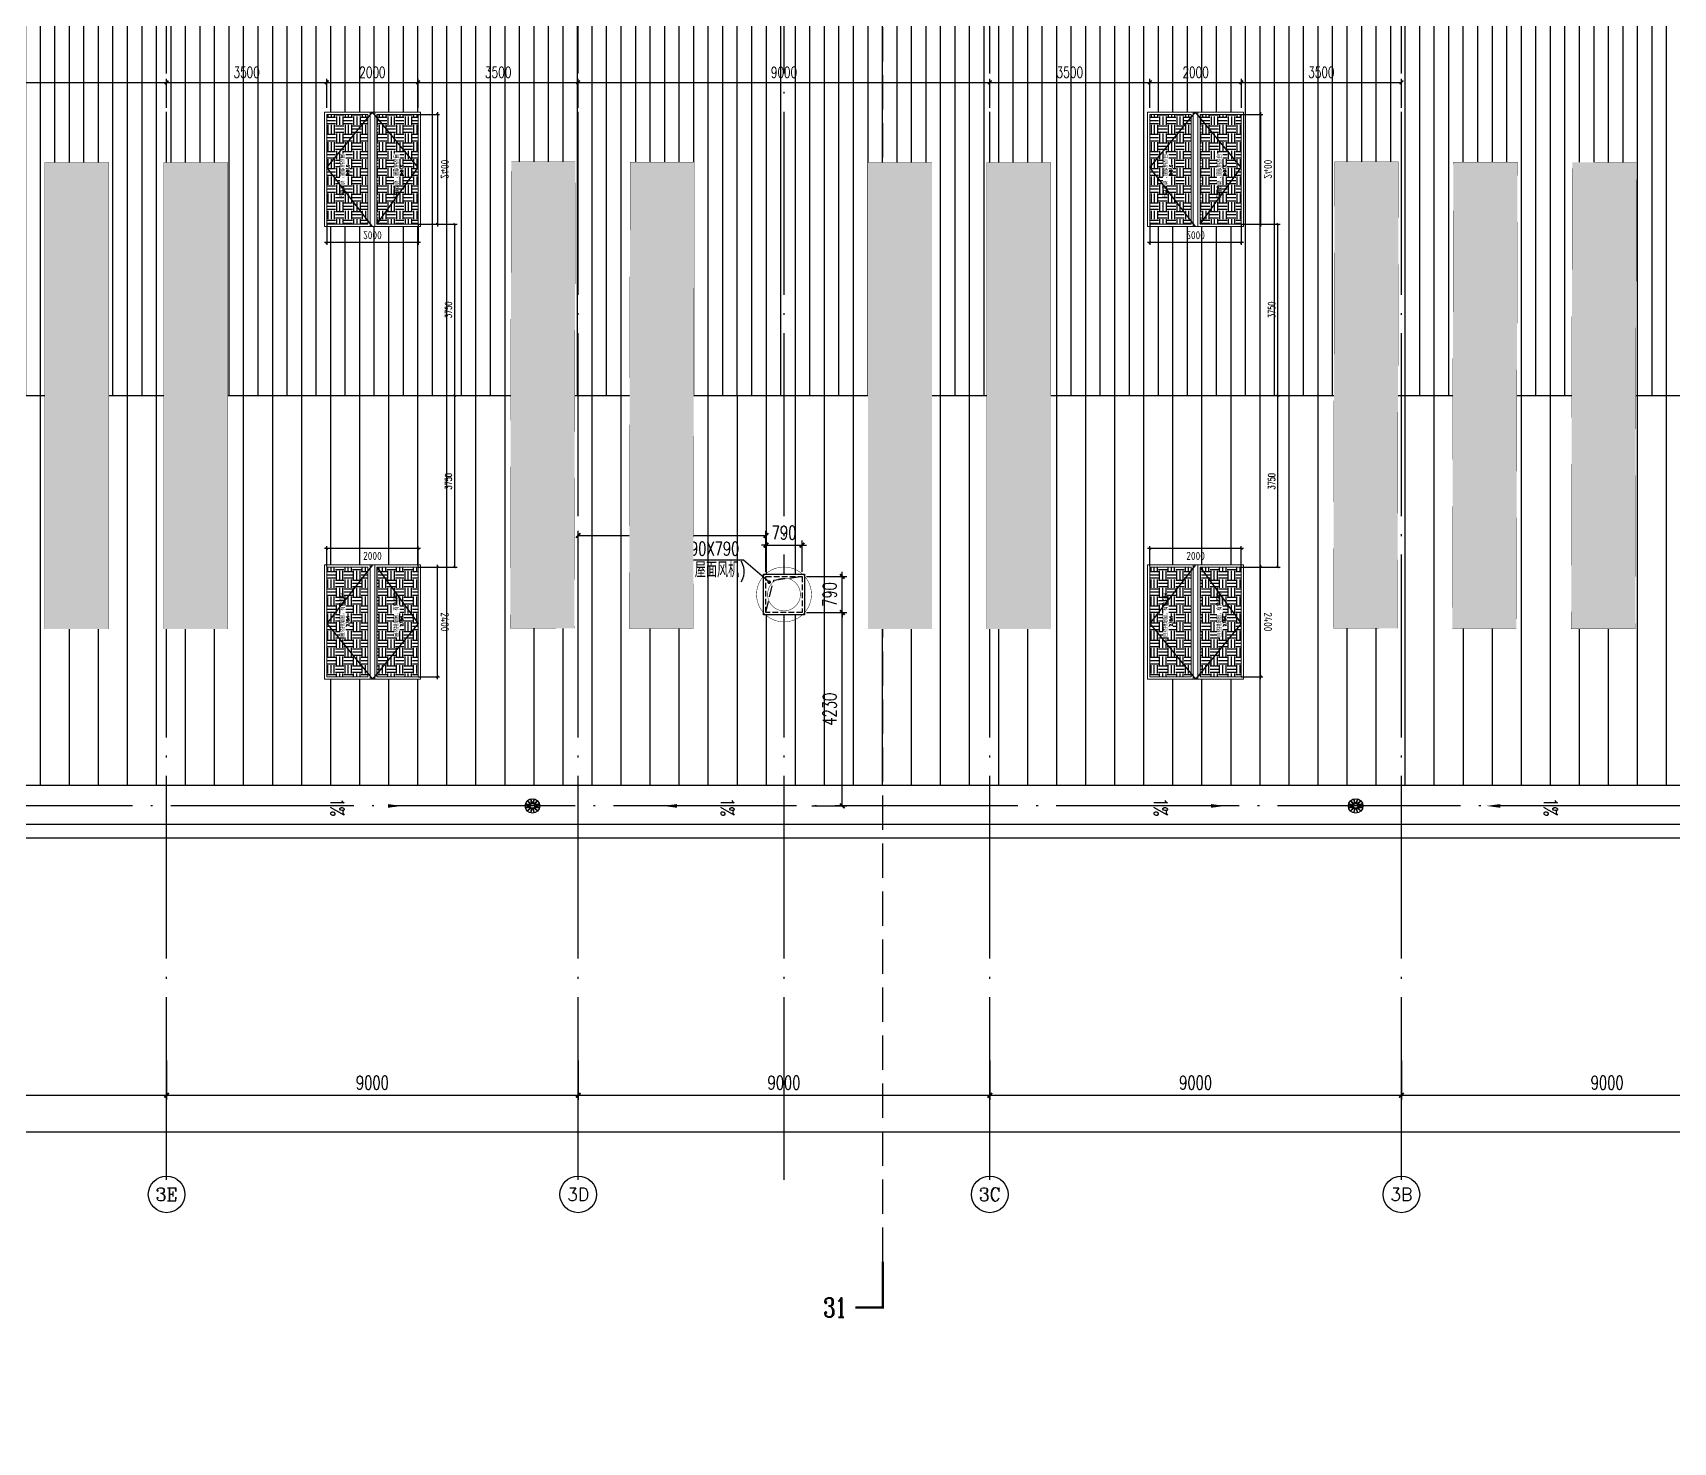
# Model space of a CAD drawing. Extents: x -1313754 to 847533, y 489853 to 941203.
# Drawn here: x 332220 to 368089, y 535004 to 565828 of the extents above; entities that cross this region are included whole.
import ezdxf
from ezdxf.enums import TextEntityAlignment as Align

# ---------------------------------------------------------------- set-up
doc = ezdxf.new("R2010")
doc.units = 0
doc.header["$LTSCALE"] = 1000
doc.header["$MEASUREMENT"] = 0
for name, pattern in [('DASH', [0.35, 0.25, -0.1]), ('DOTE', [2.42, 2, -0.2, 0.02, -0.2]), ('HIDDEN', [9.525, 6.35, -3.175])]:
    doc.linetypes.add(name, pattern=pattern)
doc.layers.get('Defpoints').update_dxf_attribs({"color": 210})
for name, color, linetype in [('99平面图例外参$0$A-HATCH-2', 251, 'Continuous'), ('A-AXIS-D', 1, 'Continuous'), ('A-AXIS-DOTE', 14, 'DOTE'), ('A-AXIS-DP', 126, 'Continuous'), ('A-AXIS-SYMB', 3, 'Continuous'), ('A-DRAIN', 142, 'Continuous'), ('A-HATCH-2', 251, 'Continuous'), ('A-LIN-V', 9, 'Continuous'), ('A-SFCE', 30, 'Continuous'), ('A-WINDOW', 140, 'Continuous'), ('AS-COLN', 6, 'Continuous'), ('AS-WALL', 40, 'Continuous'), ('AS-结构边线层', 200, 'Continuous'), ('DIM_SYMB', 3, 'Continuous'), ('E-电气标注', 84, 'Continuous'), ('PUB_TEXT', 7, 'Continuous'), ('SPACE', 7, 'Continuous'), ('SPACE_HATCH', 8, 'Continuous'), ('参考线', 8, 'Continuous'), ('外框', 1, 'HIDDEN'), ('文本', 4, 'Continuous'), ('暖通', 7, 'Continuous'), ('虹吸雨水斗', 6, 'Continuous')]:
    doc.layers.add(name, color=color, linetype=linetype)
doc.layers.add('A-加建区域', color=47, linetype='Continuous', plot=False)
doc.layers.add('成型线', color=3, linetype='Continuous', lineweight=18)
doc.styles.add('_TCH_AXIS', font='COMPLEX', dxfattribs={"bigfont": 'GBCBIG'})
doc.styles.add('_TCH_DIM', font='SIMPLEX', dxfattribs={"bigfont": 'GBCBIG'})
doc.styles.add('_TCH_DIM_T3', font='SIMPLEX', dxfattribs={"width": 0.705882, "bigfont": 'GBCBIG'})
doc.styles.add('_TCH_LABEL', font='COMPLEX', dxfattribs={"bigfont": 'GBCBIG'})
doc.styles.add('_TCH_SPACE', font='SIMPLEX', dxfattribs={"height": 5, "bigfont": 'GBCBIG'})
doc.styles.get("Standard").update_dxf_attribs({"font": 'gbenor.shx', "bigfont": 'gbcbig.shx'})
doc.dimstyles.new('_TCH_ARCH&&100', dxfattribs={"dimtxt": 297.5, "dimasz": 100, "dimexe": 100, "dimexo": 100, "dimgap": 126.25, "dimtad": 1, "dimdec": 0, "dimzin": 0, "dimdsep": 46, "dimtxsty": '_TCH_DIM_T3', "dimblk": 'ARCHTICK', "dimcen": 0.09, "dimclrt": 7, "dimazin": 2, "dimtfac": 1, "dimtdec": 0, "dimtix": 1, "dimtmove": 2, "dimatfit": 3, "dimfxl": 0, "dimtolj": 1, "dimtzin": 0, "dimarcsym": 0})
doc.dimstyles.new('_TCH_ARCH&&50', dxfattribs={"dimtxt": 148.75, "dimasz": 50, "dimexe": 50, "dimexo": 50, "dimgap": 63.125, "dimtad": 1, "dimdec": 0, "dimzin": 0, "dimdsep": 46, "dimtxsty": '_TCH_DIM_T3', "dimblk": 'ARCHTICK', "dimcen": 0.09, "dimclrt": 7, "dimazin": 2, "dimtfac": 1, "dimtdec": 0, "dimtix": 1, "dimtmove": 2, "dimatfit": 3, "dimfxl": 0, "dimtolj": 1, "dimtzin": 0, "dimarcsym": 0})
doc.dimstyles.new('_TCH_ARCH&&80', dxfattribs={"dimtxt": 238, "dimasz": 80, "dimexe": 80, "dimexo": 80, "dimgap": 101, "dimtad": 1, "dimdec": 0, "dimzin": 0, "dimdsep": 46, "dimtxsty": '_TCH_DIM_T3', "dimblk": 'ARCHTICK', "dimcen": 0.09, "dimclrt": 7, "dimazin": 2, "dimtfac": 1, "dimtdec": 0, "dimtix": 1, "dimtmove": 2, "dimatfit": 3, "dimfxl": 0, "dimtolj": 1, "dimtzin": 0, "dimarcsym": 0})
pattern_1 = [(0, (0, 0), (187.5, 187.5), [187.5, -187.5]), (0, (0, 70.31), (187.5, 187.5), [187.5, -187.5]), (0, (0, 140.62), (187.5, 187.5), [187.5, -187.5]), (90, (23.44, 164.06), (-187.5, 187.5), [187.5, -187.5]), (90, (93.75, 164.06), (-187.5, 187.5), [187.5, -187.5]), (90, (164.06, 164.06), (-187.5, 187.5), [187.5, -187.5])]

# ---------------------------------------------------------------- blocks, each defined once
blk = doc.blocks.new('rrrrrrrrrrrrrrrrrrrrr')
at = {"layer": 'A-HATCH-2'}
h = blk.add_hatch(dxfattribs=at)
h.set_pattern_fill('ANSI31', color=256, scale=200, angle=45)
h.set_pattern_definition([(90, (-500100, 0), (-317.5, 0), [])])
h.paths.add_polyline_path([(-313254.2, 565520), (-313554.2, 565520), (-313554.2, 557895), (-299145.1, 557895), (-266220, 557895), (-133684.3, 557895), (-128454.2, 557895), (-128454.2, 566420), (-313254.2, 566420)])
h = blk.add_hatch(dxfattribs=at)
h.set_pattern_fill('ANSI31', color=256, scale=400, angle=45)
h.set_pattern_definition([(90, (-500100, 0), (-635, 0), [])])
h.paths.add_polyline_path([(-266220, 557895), (-133684.3, 557895), (-128454.2, 557895), (-128454.2, 549370), (-313554.2, 549370), (-313554.2, 557895), (-278850, 557895)])
at = {"layer": 'A-LIN-V'}
blk.add_lwpolyline([(-128454.2, 549370), (-313554.2, 549370)], dxfattribs=at)
at = {"layer": 'A-SFCE'}
for points in [[(-313554.2, 564570), (-313554.2, 548519.9), (-128454.2, 548519.9), (-128454.2, 621119.9), (-296103.2, 621120), (-313554.2, 567335.8), (-313554.2, 566670), (-313254.2, 566670)], [(-313254.2, 564870), (-313854.2, 564870), (-313854.2, 548219.9), (-128154.2, 548219.9)], [(-313554.2, 557895), (-128454.2, 557895)]]:
    blk.add_lwpolyline(points, dxfattribs=at)
blk = doc.blocks.new('_ArchTick')
at = {"color": 0, "linetype": 'ByBlock', "const_width": 0.4}
blk.add_lwpolyline([(-0.5, -0.5), (0.5, 0.5)], dxfattribs=at)
blk = doc.blocks.new('44')
at = {"layer": 'A-AXIS-DP', "color": 1}
for p, q in [((280302, 745270), (280302, 747370)), ((277446, 744900), (279946, 744900))]:
    blk.add_line(p, q, dxfattribs=at)
for p, xscale, yscale, zscale, rotation in [((280302, 747320), -50.00000000000003, 50.00000000000003, 50.00000000000001, 270), ((280302, 745320), -50.00000000000001, 50.00000000000001, 50.00000000000001, 90), ((279896, 744900), -50, 50, 50, 180)]:
    blk.add_blockref('_ArchTick', p, dxfattribs=dict(at, xscale=xscale, yscale=yscale, zscale=zscale, rotation=rotation))
at = {"layer": 'A-AXIS-DP', "color": 1, "xscale": -50, "yscale": 50, "zscale": 50}
blk.add_blockref('_ArchTick', (277496, 744900), dxfattribs=at)
at = {"layer": 'A-AXIS-DP', "color": 1, "insert": (278696, 744737), "char_height": 175, "attachment_point": 5, "rotation": 180}
blk.add_mtext('\\A1;2400', dxfattribs=at)
blk.add_wipeout([(277446, 745270), (279946, 745270), (279946, 747370), (277446, 747370)]).dxf.layer = '参考线'
at = {"layer": 'SPACE_HATCH'}
h = blk.add_hatch(dxfattribs=at)
h.set_pattern_fill('土壤', color=1, scale=50, style=0)
h.set_pattern_definition(pattern_1)
h.paths.add_polyline_path([(277496, 746420), (279896, 746420), (279896, 747320), (277496, 747320)])
h.paths.add_polyline_path([(278352, 746904), (279057, 746904), (279057, 747034), (278352, 747034)])
h.paths.add_polyline_path([(278591, 746811), (278817, 746811), (278817, 746895), (278591, 746895)])
h = blk.add_hatch(dxfattribs=at)
h.set_pattern_fill('土壤', color=1, scale=50, style=0)
h.set_pattern_definition(pattern_1)
h.paths.add_polyline_path([(277496, 746220), (279896, 746220), (279896, 745320), (277496, 745320)])
h.paths.add_polyline_path([(278352, 745724), (279057, 745724), (279057, 745854), (278352, 745854)])
h.paths.add_polyline_path([(278591, 745631), (278817, 745631), (278817, 745715), (278591, 745715)])
at = {"layer": 'A-AXIS-DP', "color": 1}
for p, q in [((279906, 747320), (280352, 747320)), ((277496, 745320), (277496, 744850)), ((279896, 745320), (279896, 744850)), ((279906, 745320), (280352, 745320))]:
    blk.add_line(p, q, dxfattribs=at)
at = {"layer": '外框'}
for points in [[(279946, 746320), (278658, 747320), (277446, 746320)], [(279896, 746220), (278658, 745320), (277446, 746320)]]:
    blk.add_lwpolyline(points, dxfattribs=at)
at = {"layer": '成型线'}
for p, q in [((279946, 745270), (279946, 747370)), ((277446, 746370), (279946, 746370)), ((277446, 746270), (279946, 746270)), ((277496, 746420), (279896, 746420)), ((277496, 746220), (279896, 746220))]:
    blk.add_line(p, q, dxfattribs=at)
for points in [[(279946, 745270), (277446, 745270), (277446, 747370), (279946, 747370)], [(277496, 746420), (277496, 747320), (279896, 747320), (279896, 746420)], [(279896, 746220), (279896, 745320), (277496, 745320), (277496, 746220)]]:
    blk.add_lwpolyline(points, dxfattribs=at)
at = {"layer": 'A-AXIS-DP', "color": 1, "insert": (280139, 746320), "char_height": 175, "attachment_point": 5, "rotation": 270}
blk.add_mtext('\\A1;2000', dxfattribs=at)
at = {"layer": 'SPACE', "color": 1, "style": '_TCH_SPACE'}
for p in [(278365, 746930), (278365, 745750)]:
    blk.add_text('自然排烟窗，有效面积', height=96.5, dxfattribs=at).set_placement(p)
at = {"layer": 'SPACE', "color": 1, "style": '_TCH_SPACE', "width": 0.705882}
for s, height, p in [('2.16m', 59.5, (278600, 746828)), ('2', 29.8, (278792, 746863)), ('2.16m', 59.5, (278600, 745648)), ('2', 29.8, (278792, 745683))]:
    blk.add_text(s, height=height, dxfattribs=at).set_placement(p)
blk = doc.blocks.new('*D2538')
at = {"layer": 'A-WINDOW', "color": 0, "lineweight": -2}
for p, q in [((367696, 714320), (368446, 714320)), ((368396, 710570), (368396, 714320)), ((367696, 710570), (368446, 710570))]:
    blk.add_line(p, q, dxfattribs=at)
at = {"layer": 'Defpoints', "color": 0}
for p in [(367646, 714320), (368396, 714320), (367646, 710570)]:
    blk.add_point(p, dxfattribs=at)
at = {"layer": 'A-WINDOW', "color": 0, "lineweight": -2, "xscale": 50, "yscale": 50, "zscale": 50}
for p, rotation in [((368396, 714320), 90), ((368396, 710570), 270)]:
    blk.add_blockref('_ArchTick', p, dxfattribs=dict(at, rotation=rotation))
at = {"layer": 'A-WINDOW', "color": 7, "insert": (368258, 712445), "char_height": 148.8, "attachment_point": 5, "rotation": 90, "style": '_TCH_DIM_T3'}
blk.add_mtext('\\A1;3750', dxfattribs=at)
blk = doc.blocks.new('*D2539')
at = {"layer": 'A-WINDOW', "color": 0, "lineweight": -2}
for p, q in [((367696, 718070), (368446, 718070)), ((368396, 714320), (368396, 718070)), ((367696, 714320), (368446, 714320))]:
    blk.add_line(p, q, dxfattribs=at)
at = {"layer": 'Defpoints', "color": 0}
for p in [(367646, 718070), (368396, 718070), (367646, 714320)]:
    blk.add_point(p, dxfattribs=at)
at = {"layer": 'A-WINDOW', "color": 0, "lineweight": -2, "xscale": 50, "yscale": 50, "zscale": 50}
for p, rotation in [((368396, 718070), 90), ((368396, 714320), 270)]:
    blk.add_blockref('_ArchTick', p, dxfattribs=dict(at, rotation=rotation))
at = {"layer": 'A-WINDOW', "color": 7, "insert": (368258, 716195), "char_height": 148.8, "attachment_point": 5, "rotation": 90, "style": '_TCH_DIM_T3'}
blk.add_mtext('\\A1;3750', dxfattribs=at)
blk = doc.blocks.new('*D1992')
at = {"layer": 'A-AXIS-DP', "color": 0, "lineweight": -2}
for p, q in [((326146, 564191), (326146, 564825)), ((326146, 564745), (335146, 564745)), ((335146, 564191), (335146, 564825))]:
    blk.add_line(p, q, dxfattribs=at)
at = {"layer": 'Defpoints', "color": 0}
for p in [(335146, 564745), (326146, 564111), (335146, 564111)]:
    blk.add_point(p, dxfattribs=at)
at = {"layer": 'A-AXIS-DP', "color": 0, "lineweight": -2, "xscale": 80, "yscale": 80, "zscale": 80, "rotation": 180}
blk.add_blockref('_ArchTick', (326146, 564745), dxfattribs=at)
at = {"layer": 'A-AXIS-DP', "color": 0, "lineweight": -2, "xscale": 80, "yscale": 80, "zscale": 80}
blk.add_blockref('_ArchTick', (335146, 564745), dxfattribs=at)
at = {"layer": 'A-AXIS-DP', "color": 7, "insert": (330646, 564965), "char_height": 238, "attachment_point": 5, "style": '_TCH_DIM_T3'}
blk.add_mtext('\\A1;9000', dxfattribs=at)
blk = doc.blocks.new('*D1993')
at = {"layer": 'A-AXIS-DP', "color": 0, "lineweight": -2}
for p, q in [((335146, 564191), (335146, 564825)), ((335146, 564745), (338646, 564745)), ((338646, 564191), (338646, 564825))]:
    blk.add_line(p, q, dxfattribs=at)
at = {"layer": 'Defpoints', "color": 0}
for p in [(338646, 564745), (335146, 564111), (338646, 564111)]:
    blk.add_point(p, dxfattribs=at)
at = {"layer": 'A-AXIS-DP', "color": 0, "lineweight": -2, "xscale": 80, "yscale": 80, "zscale": 80, "rotation": 180}
blk.add_blockref('_ArchTick', (335146, 564745), dxfattribs=at)
at = {"layer": 'A-AXIS-DP', "color": 0, "lineweight": -2, "xscale": 80, "yscale": 80, "zscale": 80}
blk.add_blockref('_ArchTick', (338646, 564745), dxfattribs=at)
at = {"layer": 'A-AXIS-DP', "color": 7, "insert": (336896, 564965), "char_height": 238, "attachment_point": 5, "style": '_TCH_DIM_T3'}
blk.add_mtext('\\A1;3500', dxfattribs=at)
blk = doc.blocks.new('*D1994')
at = {"layer": 'A-AXIS-DP', "color": 0, "lineweight": -2}
for p, q in [((338646, 564191), (338646, 564825)), ((338646, 564745), (340646, 564745)), ((340646, 564191), (340646, 564825))]:
    blk.add_line(p, q, dxfattribs=at)
at = {"layer": 'Defpoints', "color": 0}
for p in [(340646, 564745), (338646, 564111), (340646, 564111)]:
    blk.add_point(p, dxfattribs=at)
at = {"layer": 'A-AXIS-DP', "color": 0, "lineweight": -2, "xscale": 80, "yscale": 80, "zscale": 80, "rotation": 180}
blk.add_blockref('_ArchTick', (338646, 564745), dxfattribs=at)
at = {"layer": 'A-AXIS-DP', "color": 0, "lineweight": -2, "xscale": 80, "yscale": 80, "zscale": 80}
blk.add_blockref('_ArchTick', (340646, 564745), dxfattribs=at)
at = {"layer": 'A-AXIS-DP', "color": 7, "insert": (339646, 564965), "char_height": 238, "attachment_point": 5, "style": '_TCH_DIM_T3'}
blk.add_mtext('\\A1;2000', dxfattribs=at)
blk = doc.blocks.new('*D1995')
at = {"layer": 'A-AXIS-DP', "color": 0, "lineweight": -2}
for p, q in [((340646, 564191), (340646, 564825)), ((340646, 564745), (344146, 564745)), ((344146, 564191), (344146, 564825))]:
    blk.add_line(p, q, dxfattribs=at)
at = {"layer": 'Defpoints', "color": 0}
for p in [(344146, 564745), (340646, 564111), (344146, 564111)]:
    blk.add_point(p, dxfattribs=at)
at = {"layer": 'A-AXIS-DP', "color": 0, "lineweight": -2, "xscale": 80, "yscale": 80, "zscale": 80, "rotation": 180}
blk.add_blockref('_ArchTick', (340646, 564745), dxfattribs=at)
at = {"layer": 'A-AXIS-DP', "color": 0, "lineweight": -2, "xscale": 80, "yscale": 80, "zscale": 80}
blk.add_blockref('_ArchTick', (344146, 564745), dxfattribs=at)
at = {"layer": 'A-AXIS-DP', "color": 7, "insert": (342396, 564965), "char_height": 238, "attachment_point": 5, "style": '_TCH_DIM_T3'}
blk.add_mtext('\\A1;3500', dxfattribs=at)
blk = doc.blocks.new('*D1996')
at = {"layer": 'A-AXIS-DP', "color": 0, "lineweight": -2}
for p, q in [((344146, 564191), (344146, 564825)), ((344146, 564745), (353146, 564745)), ((353146, 564191), (353146, 564825))]:
    blk.add_line(p, q, dxfattribs=at)
at = {"layer": 'Defpoints', "color": 0}
for p in [(353146, 564745), (344146, 564111), (353146, 564111)]:
    blk.add_point(p, dxfattribs=at)
at = {"layer": 'A-AXIS-DP', "color": 0, "lineweight": -2, "xscale": 80, "yscale": 80, "zscale": 80, "rotation": 180}
blk.add_blockref('_ArchTick', (344146, 564745), dxfattribs=at)
at = {"layer": 'A-AXIS-DP', "color": 0, "lineweight": -2, "xscale": 80, "yscale": 80, "zscale": 80}
blk.add_blockref('_ArchTick', (353146, 564745), dxfattribs=at)
at = {"layer": 'A-AXIS-DP', "color": 7, "insert": (348646, 564965), "char_height": 238, "attachment_point": 5, "style": '_TCH_DIM_T3'}
blk.add_mtext('\\A1;9000', dxfattribs=at)
blk = doc.blocks.new('*D1997')
at = {"layer": 'A-AXIS-DP', "color": 0, "lineweight": -2}
for p, q in [((353146, 564191), (353146, 564825)), ((353146, 564745), (356646, 564745)), ((356646, 564191), (356646, 564825))]:
    blk.add_line(p, q, dxfattribs=at)
at = {"layer": 'Defpoints', "color": 0}
for p in [(356646, 564745), (353146, 564111), (356646, 564111)]:
    blk.add_point(p, dxfattribs=at)
at = {"layer": 'A-AXIS-DP', "color": 0, "lineweight": -2, "xscale": 80, "yscale": 80, "zscale": 80, "rotation": 180}
blk.add_blockref('_ArchTick', (353146, 564745), dxfattribs=at)
at = {"layer": 'A-AXIS-DP', "color": 0, "lineweight": -2, "xscale": 80, "yscale": 80, "zscale": 80}
blk.add_blockref('_ArchTick', (356646, 564745), dxfattribs=at)
at = {"layer": 'A-AXIS-DP', "color": 7, "insert": (354896, 564965), "char_height": 238, "attachment_point": 5, "style": '_TCH_DIM_T3'}
blk.add_mtext('\\A1;3500', dxfattribs=at)
blk = doc.blocks.new('*D1998')
at = {"layer": 'A-AXIS-DP', "color": 0, "lineweight": -2}
for p, q in [((356646, 564191), (356646, 564825)), ((356646, 564745), (358646, 564745)), ((358646, 564191), (358646, 564825))]:
    blk.add_line(p, q, dxfattribs=at)
at = {"layer": 'Defpoints', "color": 0}
for p in [(358646, 564745), (356646, 564111), (358646, 564111)]:
    blk.add_point(p, dxfattribs=at)
at = {"layer": 'A-AXIS-DP', "color": 0, "lineweight": -2, "xscale": 80, "yscale": 80, "zscale": 80, "rotation": 180}
blk.add_blockref('_ArchTick', (356646, 564745), dxfattribs=at)
at = {"layer": 'A-AXIS-DP', "color": 0, "lineweight": -2, "xscale": 80, "yscale": 80, "zscale": 80}
blk.add_blockref('_ArchTick', (358646, 564745), dxfattribs=at)
at = {"layer": 'A-AXIS-DP', "color": 7, "insert": (357646, 564965), "char_height": 238, "attachment_point": 5, "style": '_TCH_DIM_T3'}
blk.add_mtext('\\A1;2000', dxfattribs=at)
blk = doc.blocks.new('*D1999')
at = {"layer": 'A-AXIS-DP', "color": 0, "lineweight": -2}
for p, q in [((358646, 564191), (358646, 564825)), ((358646, 564745), (362146, 564745)), ((362146, 564191), (362146, 564825))]:
    blk.add_line(p, q, dxfattribs=at)
at = {"layer": 'Defpoints', "color": 0}
for p in [(362146, 564745), (358646, 564111), (362146, 564111)]:
    blk.add_point(p, dxfattribs=at)
at = {"layer": 'A-AXIS-DP', "color": 0, "lineweight": -2, "xscale": 80, "yscale": 80, "zscale": 80, "rotation": 180}
blk.add_blockref('_ArchTick', (358646, 564745), dxfattribs=at)
at = {"layer": 'A-AXIS-DP', "color": 0, "lineweight": -2, "xscale": 80, "yscale": 80, "zscale": 80}
blk.add_blockref('_ArchTick', (362146, 564745), dxfattribs=at)
at = {"layer": 'A-AXIS-DP', "color": 7, "insert": (360396, 564965), "char_height": 238, "attachment_point": 5, "style": '_TCH_DIM_T3'}
blk.add_mtext('\\A1;3500', dxfattribs=at)
blk = doc.blocks.new('*D1278')
at = {"layer": 'A-AXIS-D', "color": 0, "lineweight": -2}
for p, q in [((46882, -261470), (46882, -262328)), ((55882, -261470), (55882, -262328)), ((46882, -262228), (55882, -262228))]:
    blk.add_line(p, q, dxfattribs=at)
at = {"layer": 'Defpoints', "color": 0}
for p in [(46882, -261370), (55882, -261370), (55882, -262228)]:
    blk.add_point(p, dxfattribs=at)
at = {"layer": 'A-AXIS-D', "color": 0, "lineweight": -2, "xscale": 100, "yscale": 100, "zscale": 100, "rotation": 180}
blk.add_blockref('_ArchTick', (46882, -262228), dxfattribs=at)
at = {"layer": 'A-AXIS-D', "color": 0, "lineweight": -2, "xscale": 100, "yscale": 100, "zscale": 100}
blk.add_blockref('_ArchTick', (55882, -262228), dxfattribs=at)
at = {"layer": 'A-AXIS-D', "color": 7, "insert": (51382, -261953), "char_height": 297.5, "attachment_point": 5, "style": '_TCH_DIM_T3'}
blk.add_mtext('\\A1;9000', dxfattribs=at)
blk = doc.blocks.new('*D1279')
at = {"layer": 'A-AXIS-D', "color": 0, "lineweight": -2}
for p, q in [((55882, -261470), (55882, -262328)), ((64882, -261470), (64882, -262328)), ((55882, -262228), (64882, -262228))]:
    blk.add_line(p, q, dxfattribs=at)
at = {"layer": 'Defpoints', "color": 0}
for p in [(55882, -261370), (64882, -261370), (64882, -262228)]:
    blk.add_point(p, dxfattribs=at)
at = {"layer": 'A-AXIS-D', "color": 0, "lineweight": -2, "xscale": 100, "yscale": 100, "zscale": 100, "rotation": 180}
blk.add_blockref('_ArchTick', (55882, -262228), dxfattribs=at)
at = {"layer": 'A-AXIS-D', "color": 0, "lineweight": -2, "xscale": 100, "yscale": 100, "zscale": 100}
blk.add_blockref('_ArchTick', (64882, -262228), dxfattribs=at)
at = {"layer": 'A-AXIS-D', "color": 7, "insert": (60382, -261953), "char_height": 297.5, "attachment_point": 5, "style": '_TCH_DIM_T3'}
blk.add_mtext('\\A1;9000', dxfattribs=at)
blk = doc.blocks.new('*D1280')
at = {"layer": 'A-AXIS-D', "color": 0, "lineweight": -2}
for p, q in [((64882, -261470), (64882, -262328)), ((73882, -261470), (73882, -262328)), ((64882, -262228), (73882, -262228))]:
    blk.add_line(p, q, dxfattribs=at)
at = {"layer": 'Defpoints', "color": 0}
for p in [(64882, -261370), (73882, -261370), (73882, -262228)]:
    blk.add_point(p, dxfattribs=at)
at = {"layer": 'A-AXIS-D', "color": 0, "lineweight": -2, "xscale": 100, "yscale": 100, "zscale": 100, "rotation": 180}
blk.add_blockref('_ArchTick', (64882, -262228), dxfattribs=at)
at = {"layer": 'A-AXIS-D', "color": 0, "lineweight": -2, "xscale": 100, "yscale": 100, "zscale": 100}
blk.add_blockref('_ArchTick', (73882, -262228), dxfattribs=at)
at = {"layer": 'A-AXIS-D', "color": 7, "insert": (69382, -261953), "char_height": 297.5, "attachment_point": 5, "style": '_TCH_DIM_T3'}
blk.add_mtext('\\A1;9000', dxfattribs=at)
blk = doc.blocks.new('*D1281')
at = {"layer": 'A-AXIS-D', "color": 0, "lineweight": -2}
for p, q in [((73882, -261470), (73882, -262328)), ((82882, -261470), (82882, -262328)), ((73882, -262228), (82882, -262228))]:
    blk.add_line(p, q, dxfattribs=at)
at = {"layer": 'Defpoints', "color": 0}
for p in [(73882, -261370), (82882, -261370), (82882, -262228)]:
    blk.add_point(p, dxfattribs=at)
at = {"layer": 'A-AXIS-D', "color": 0, "lineweight": -2, "xscale": 100, "yscale": 100, "zscale": 100, "rotation": 180}
blk.add_blockref('_ArchTick', (73882, -262228), dxfattribs=at)
at = {"layer": 'A-AXIS-D', "color": 0, "lineweight": -2, "xscale": 100, "yscale": 100, "zscale": 100}
blk.add_blockref('_ArchTick', (82882, -262228), dxfattribs=at)
at = {"layer": 'A-AXIS-D', "color": 7, "insert": (78382, -261953), "char_height": 297.5, "attachment_point": 5, "style": '_TCH_DIM_T3'}
blk.add_mtext('\\A1;9000', dxfattribs=at)
blk = doc.blocks.new('*D1282')
at = {"layer": 'A-AXIS-D', "color": 0, "lineweight": -2}
for p, q in [((82882, -261470), (82882, -262328)), ((91882, -261470), (91882, -262328)), ((82882, -262228), (91882, -262228))]:
    blk.add_line(p, q, dxfattribs=at)
at = {"layer": 'Defpoints', "color": 0}
for p in [(82882, -261370), (91882, -261370), (91882, -262228)]:
    blk.add_point(p, dxfattribs=at)
at = {"layer": 'A-AXIS-D', "color": 0, "lineweight": -2, "xscale": 100, "yscale": 100, "zscale": 100, "rotation": 180}
blk.add_blockref('_ArchTick', (82882, -262228), dxfattribs=at)
at = {"layer": 'A-AXIS-D', "color": 0, "lineweight": -2, "xscale": 100, "yscale": 100, "zscale": 100}
blk.add_blockref('_ArchTick', (91882, -262228), dxfattribs=at)
at = {"layer": 'A-AXIS-D', "color": 7, "insert": (87382, -261953), "char_height": 297.5, "attachment_point": 5, "style": '_TCH_DIM_T3'}
blk.add_mtext('\\A1;9000', dxfattribs=at)
blk = doc.blocks.new('*D1408')
at = {"layer": 'A-AXIS-D', "color": 0, "lineweight": -2}
for p, q in [((-93018, -261570), (-93018, -263128)), ((92682, -261570), (92682, -263128)), ((-93018, -263028), (92682, -263028))]:
    blk.add_line(p, q, dxfattribs=at)
at = {"layer": 'Defpoints', "color": 0}
for p in [(-93018, -261470), (92682, -261470), (92682, -263028)]:
    blk.add_point(p, dxfattribs=at)
at = {"layer": 'A-AXIS-D', "color": 0, "lineweight": -2, "xscale": 100, "yscale": 100, "zscale": 100, "rotation": 180}
blk.add_blockref('_ArchTick', (-93018, -263028), dxfattribs=at)
at = {"layer": 'A-AXIS-D', "color": 0, "lineweight": -2, "xscale": 100, "yscale": 100, "zscale": 100}
blk.add_blockref('_ArchTick', (92682, -263028), dxfattribs=at)
at = {"layer": 'A-AXIS-D', "color": 7, "insert": (-168, -262753), "char_height": 297.5, "attachment_point": 5, "style": '_TCH_DIM_T3'}
blk.add_mtext('\\A1;185700', dxfattribs=at)
blk = doc.blocks.new('*D138')
at = {"layer": 'A-AXIS-DP', "color": 0, "lineweight": -2}
for p, q in [((-495, 395), (-1374, 395)), ((-1274, 395), (-1274, 495)), ((-1274, 395), (-1274, -395)), ((-495, -395), (-1374, -395)), ((-1274, -395), (-1274, -495))]:
    blk.add_line(p, q, dxfattribs=at)
at = {"layer": 'Defpoints', "color": 0}
for p in [(-395, 395), (-1274, -395), (-395, -395)]:
    blk.add_point(p, dxfattribs=at)
at = {"layer": 'A-AXIS-DP', "color": 0, "lineweight": -2, "xscale": 100, "yscale": 100, "zscale": 100}
for p, rotation in [((-1274, 395), 270), ((-1274, -395), 90)]:
    blk.add_blockref('_ArchTick', p, dxfattribs=dict(at, rotation=rotation))
at = {"layer": 'A-AXIS-DP', "color": 7, "insert": (-999, 0), "char_height": 297.5, "attachment_point": 5, "rotation": 270, "style": '_TCH_DIM_T3'}
blk.add_mtext('\\A1;790', dxfattribs=at)
blk = doc.blocks.new('*D139')
at = {"layer": 'A-AXIS-DP', "color": 0, "lineweight": -2}
for p, q in [((-395, -495), (-395, -1178)), ((395, -495), (395, -1178)), ((-395, -1078), (-495, -1078)), ((395, -1078), (-395, -1078)), ((395, -1078), (495, -1078))]:
    blk.add_line(p, q, dxfattribs=at)
at = {"layer": 'Defpoints', "color": 0}
for p in [(-395, -395), (395, -395), (-395, -1078)]:
    blk.add_point(p, dxfattribs=at)
at = {"layer": 'A-AXIS-DP', "color": 0, "lineweight": -2, "xscale": 100, "yscale": 100, "zscale": 100}
blk.add_blockref('_ArchTick', (-395, -1078), dxfattribs=at)
at = {"layer": 'A-AXIS-DP', "color": 0, "lineweight": -2, "xscale": 100, "yscale": 100, "zscale": 100, "rotation": 180}
blk.add_blockref('_ArchTick', (395, -1078), dxfattribs=at)
at = {"layer": 'A-AXIS-DP', "color": 7, "insert": (0, -1353), "char_height": 297.5, "attachment_point": 5, "rotation": 180, "style": '_TCH_DIM_T3'}
blk.add_mtext('\\A1;790', dxfattribs=at)
blk = doc.blocks.new('*D2418')
at = {"layer": 'A-AXIS-DP', "color": 0, "lineweight": -2}
for p, q in [((349255, 553150), (350020, 553150)), ((349920, 548920), (349920, 553150)), ((349255, 548920), (350020, 548920))]:
    blk.add_line(p, q, dxfattribs=at)
at = {"layer": 'Defpoints', "color": 0}
for p in [(349155, 553150), (349920, 553150), (349155, 548920)]:
    blk.add_point(p, dxfattribs=at)
at = {"layer": 'A-AXIS-DP', "color": 0, "lineweight": -2, "xscale": 100, "yscale": 100, "zscale": 100}
for p, rotation in [((349920, 553150), 90), ((349920, 548920), 270)]:
    blk.add_blockref('_ArchTick', p, dxfattribs=dict(at, rotation=rotation))
at = {"layer": 'A-AXIS-DP', "color": 7, "insert": (349645, 551035), "char_height": 297.5, "attachment_point": 5, "rotation": 90, "style": '_TCH_DIM_T3'}
blk.add_mtext('\\A1;4230', dxfattribs=at)
blk = doc.blocks.new('*D2419')
at = {"layer": 'A-AXIS-DP', "color": 0, "lineweight": -2}
for p, q in [((344146, 554040), (344146, 554935)), ((348251, 554040), (348251, 554935)), ((344146, 554835), (348251, 554835))]:
    blk.add_line(p, q, dxfattribs=at)
at = {"layer": 'Defpoints', "color": 0}
for p in [(348251, 554835), (344146, 553940), (348251, 553940)]:
    blk.add_point(p, dxfattribs=at)
at = {"layer": 'A-AXIS-DP', "color": 0, "lineweight": -2, "xscale": 100, "yscale": 100, "zscale": 100, "rotation": 180}
blk.add_blockref('_ArchTick', (344146, 554835), dxfattribs=at)
at = {"layer": 'A-AXIS-DP', "color": 0, "lineweight": -2, "xscale": 100, "yscale": 100, "zscale": 100}
blk.add_blockref('_ArchTick', (348251, 554835), dxfattribs=at)
at = {"layer": 'A-AXIS-DP', "color": 7, "insert": (346198, 555110), "char_height": 297.5, "attachment_point": 5, "style": '_TCH_DIM_T3'}
blk.add_mtext('\\A1;4105', dxfattribs=at)
blk = doc.blocks.new('w42343eeee')
blk.add_wipeout([(367285, 568212), (365883, 568215), (365906, 578415), (367306, 578412)]).dxf.layer = '参考线'
at = {"layer": '99平面图例外参$0$A-HATCH-2'}
h = blk.add_hatch(dxfattribs=at)
h.set_pattern_fill('ANSI33', color=256, scale=75)
h.set_pattern_definition([(45, (1135667.22, 924695.12), (-168.3798, 168.3798), []), (45, (1135835.6, 924695.12), (-168.3798, 168.3798), [119.0625, -59.53125])])
h.paths.add_polyline_path([(366843, 550430), (365843, 550432)])
h.paths.add_polyline_path([(365906, 578415), (367306, 578412), (367283, 568212), (365883, 568215)])
at = {"layer": 'E-电气标注', "color": 1, "const_width": 5}
blk.add_lwpolyline([(365906, 578415), (365883, 568215), (367283, 568212), (367306, 578412)], close=True, dxfattribs=at)
blk = doc.blocks.new('w242343')
at = {"layer": 'A-SFCE'}
for p, rotation in [((40598435892.610237, 3385027449.669922), 0.2599364601502721), ((40598444777.675171, 3385028316.07083), 0.1299680659603089), ((40598447377.678352, 3385028316.070817), 0.1299680659603089), ((40598453892.563927, 3385027490.500558), 0.2599364601502721), ((40598462777.628891, 3385028356.901469), 0.1299680659603089), ((40598465377.632042, 3385028356.901454), 0.1299680659603089), ((40598467977.635193, 3385028356.901443), 0.1299680659603089), ((40598438533.317139, 3385009505.613855), 0.2599364601502721), ((40598456533.270828, 3385009546.444493), 0.2599364601502721)]:
    blk.add_blockref('w42343eeee', p, dxfattribs=dict(at, rotation=rotation))
for p, rotation in [((40598437200.831253, 3385028292.985916), 0.1299680659603089), ((40598455200.78495, 3385028333.816553), 0.1299680659603089), ((40598435933.327423, 3385009499.716105), 0.2599364601502721), ((40598444818.392357, 3385010366.117013), 0.1299680659603089), ((40598447418.395523, 3385010366.116999), 0.1299680659603089), ((40598453933.281113, 3385009540.546741), 0.2599364601502721), ((40598462818.346046, 3385010406.947649), 0.1299680659603089), ((40598465418.349213, 3385010406.947636), 0.1299680659603089), ((40598468018.352348, 3385010406.94762), 0.1299680659603089)]:
    blk.add_blockref('w42343eeee', p, dxfattribs=dict(at, rotation=rotation))
blk = doc.blocks.new('w4234233')
at = {"layer": 'A-AXIS-SYMB'}
for points in [[(355546, 826830, 0, 0, 0), (355546, 825680, 0, 80, 0), (355546, 825980, 0, 0, 0)], [(355546, 818810, 0, 0, 0), (355546, 819960, 0, 80, 0), (355546, 819660, 0, 0, 0)]]:
    blk.add_lwpolyline(points, format="xyseb", dxfattribs=at)
at = {"layer": 'PUB_TEXT', "style": '_TCH_DIM', "width": 0.705882}
for p in [(355376, 826935), (355376, 818407)]:
    blk.add_text('1%%%', height=297.5, dxfattribs=at).set_placement(p)
blk = doc.blocks.new('“奔腾”虹吸雨水斗')
at = {"layer": '虹吸雨水斗', "lineweight": 25}
for p, q in [((946944, 86685), (947028, 86658)), ((947028, 86641), (946944, 86614)), ((947032, 86673), (946946, 86692)), ((946946, 86607), (947032, 86625)), ((946982, 86753), (947040, 86688)), ((947040, 86611), (946982, 86546)), ((947052, 86699), (946987, 86758)), ((946987, 86541), (947052, 86600)), ((947048, 86793), (947066, 86707)), ((947066, 86592), (947048, 86506)), ((947082, 86711), (947055, 86795)), ((947055, 86504), (947082, 86587)), ((947125, 86795), (947098, 86711)), ((947098, 86587), (947125, 86504)), ((947114, 86707), (947132, 86793)), ((947132, 86506), (947114, 86592)), ((947194, 86758), (947128, 86699)), ((947128, 86600), (947194, 86541)), ((947140, 86688), (947199, 86753)), ((947199, 86546), (947140, 86611)), ((947234, 86692), (947148, 86673)), ((947148, 86625), (947234, 86607)), ((947152, 86658), (947236, 86685)), ((947236, 86614), (947152, 86641))]:
    blk.add_line(p, q, dxfattribs=at)
for radius in [150, 47.6]:
    blk.add_circle((947090, 86649), radius, dxfattribs=at)
for centre, start, end in [((947025, 86649), 291.6382, 68.3675), ((947034, 86682), 261.6382, 38.3675), ((947034, 86617), 321.6382, 98.3675), ((947057, 86706), 231.6382, 8.3675), ((947057, 86593), 351.6382, 128.3675), ((947090, 86715), 201.6382, 338.3675), ((947090, 86584), 21.6382, 158.3675), ((947123, 86706), 171.6382, 308.3675), ((947123, 86593), 51.6382, 188.3675), ((947147, 86682), 141.6382, 278.3675), ((947147, 86617), 81.6382, 218.3675), ((947155, 86649), 111.6382, 248.3675)]:
    blk.add_arc(centre, 8.82, start, end, dxfattribs=at)
blk = doc.blocks.new('434243')
at = {"layer": '文本', "xscale": 1.061320754715, "yscale": 1.061320754715, "zscale": 1.061320754715}
for p in [(-662021, 456957), (-644021, 456957)]:
    blk.add_blockref('“奔腾”虹吸雨水斗', p, dxfattribs=at)
blk = doc.blocks.new('21321423')
at = {"layer": 'A-DRAIN'}
for p, q in [((335146, 548520), (335146, 549370)), ((353146, 548520), (353146, 549370))]:
    blk.add_line(p, q, dxfattribs=at)
at = {"layer": 'A-加建区域', "rotation": 270}
for p in [(-479674, 904466), (-461674, 904466)]:
    blk.add_blockref('w4234233', p, dxfattribs=at)
at = {"layer": '虹吸雨水斗'}
blk.add_blockref('434243', (0, 0), dxfattribs=at)
blk = doc.blocks.new('frtt')
at = {"layer": 'A-LIN-V', "xscale": -1, "rotation": 90}
blk.add_blockref('44', (1112915.9, 997965.8), dxfattribs=at)
at = {"layer": 'A-LIN-V', "rotation": 90}
blk.add_blockref('44', (1112915.9, 430674.2), dxfattribs=at)
at = {"layer": 'A-WINDOW', "color": 1}
for p1, p2, picture, middle in [((367645.9, 714320), (367645.9, 718070), '*D2539', (368258.4, 716195)), ((367645.9, 710570), (367645.9, 714320), '*D2538', (368258.4, 712445))]:
    dim = blk.add_aligned_dim(p1=p1, p2=p2, distance=-750, dimstyle='_TCH_ARCH&&50', dxfattribs=at)
    dim.commit()
    dim.dimension.update_dxf_attribs({"geometry": picture, "text_midpoint": middle})
blk = doc.blocks.new('242343243')
at = {"layer": 'A-WINDOW'}
for p in [(-26950, -156425), (-8950, -156425)]:
    blk.add_blockref('frtt', p, dxfattribs=at)
at = {"layer": 'A-AXIS-DP'}
for p1, p2, picture, middle in [((326145.8, 564110.7), (335145.8, 564110.7), '*D1992', (330645.8, 564965.3)), ((344145.8, 564110.7), (353145.8, 564110.7), '*D1996', (348645.8, 564965.3))]:
    dim = blk.add_aligned_dim(p1=p1, p2=p2, distance=634.6, dimstyle='_TCH_ARCH&&80', dxfattribs=at)
    dim.commit()
    dim.dimension.update_dxf_attribs({"geometry": picture, "text_midpoint": middle})
for p1, p2, picture, middle in [((335145.8, 564110.7), (338645.9, 564110.7), '*D1993', (336895.9, 564965.3)), ((338645.9, 564110.7), (340645.9, 564110.7), '*D1994', (339645.9, 564965.3)), ((340645.9, 564110.7), (344145.8, 564110.7), '*D1995', (342395.9, 564965.3)), ((353145.8, 564110.7), (356645.9, 564110.7), '*D1997', (354895.9, 564965.3)), ((356645.9, 564110.7), (358645.9, 564110.7), '*D1998', (357645.9, 564965.3)), ((358645.9, 564110.7), (362145.8, 564110.7), '*D1999', (360395.9, 564965.3))]:
    dim = blk.add_aligned_dim(p1=p1, p2=p2, distance=634.6, dimstyle='_TCH_ARCH&&80', dxfattribs=at)
    dim.commit()
    dim.dimension.update_dxf_attribs({"geometry": picture, "text_midpoint": middle})
blk = doc.blocks.new('dote')
at = {"layer": 'A-AXIS-D'}
for centre in [(55882.2, -264396), (64882.2, -264396), (73882.2, -264396), (82882.2, -264396)]:
    blk.add_circle(centre, 400, dxfattribs=at)
at = {"layer": 'A-AXIS-DOTE', "ltscale": 2}
for p, q in [((55882.2, -264080), (55882.2, -167560.7)), ((64882.2, -264080), (64882.2, -167560.7)), ((69382.2, -264080), (69382.2, -167560.7)), ((73882.2, -264080), (73882.2, -167560.7)), ((82882.2, -264080), (82882.2, -167560.7)), ((98696.4, -255900), (-97273.6, -255900))]:
    blk.add_line(p, q, dxfattribs=at)
at = {"layer": 'DIM_SYMB', "linetype": 'DASH', "ltscale": 3}
blk.add_lwpolyline([(71542.3, -265870), (71542.3, -177720)], dxfattribs=at)
at = {"layer": 'DIM_SYMB', "const_width": 50}
blk.add_lwpolyline([(70942.3, -266870), (71542.3, -266870), (71542.3, -265870)], dxfattribs=at)
at = {"layer": 'PUB_TEXT', "style": '_TCH_AXIS'}
for s, height, p, p2 in [('3E', 288.12, (55642.1, -264540.1), (56122.3, -264540.1)), ('3D', 282.17, (64640.3, -264537.1), (65124.1, -264537.1)), ('3C', 294.28, (73644, -264543.2), (74120.4, -264543.2)), ('3B', 282.17, (82640.3, -264537.1), (83124.1, -264537.1))]:
    blk.add_text(s, height=height, dxfattribs=at).set_placement(p, p2, align=Align.FIT)
at = {"layer": 'PUB_TEXT', "style": '_TCH_LABEL', "width": 0.705882}
blk.add_text('31', height=425, dxfattribs=at).set_placement((70242.3, -267082.5))
at = {"layer": 'A-AXIS-D'}
for base, p1, p2, picture, middle in [((92682.2, -263027.8), (-93017.8, -261469.8), (92682.2, -261469.8), '*D1408', (-167.8, -262752.8)), ((55882.2, -262227.8), (46882.2, -261369.8), (55882.2, -261369.8), '*D1278', (51382.2, -261952.8)), ((64882.2, -262227.8), (55882.2, -261369.8), (64882.2, -261369.8), '*D1279', (60382.2, -261952.8)), ((73882.2, -262227.8), (64882.2, -261369.8), (73882.2, -261369.8), '*D1280', (69382.2, -261952.8)), ((82882.2, -262227.8), (73882.2, -261369.8), (82882.2, -261369.8), '*D1281', (78382.2, -261952.8)), ((91882.2, -262227.8), (82882.2, -261369.8), (91882.2, -261369.8), '*D1282', (87382.2, -261952.8))]:
    dim = blk.add_linear_dim(base=base, p1=p1, p2=p2, angle=0, dimstyle='_TCH_ARCH&&100', override={"dimgap": 0}, dxfattribs=at)
    dim.commit()
    dim.dimension.update_dxf_attribs({"geometry": picture, "text_midpoint": middle, "dimtype": 161})
blk = doc.blocks.new('fengji')
at = {"layer": 'DIM_SYMB'}
blk.add_line((884.2, -747.9), (2834.2, -747.9), dxfattribs=at)
at = {"layer": 'DIM_SYMB', "color": 7, "style": '_TCH_DIM', "width": 0.705882}
for s, p in [(')', (967.7, -372.9)), ('(', (2090.7, -372.9)), ('790X790', (2237.7, -852.9))]:
    blk.add_text(s, height=297.5, rotation=180, dxfattribs=at).set_placement(p)
at = {"layer": 'DIM_SYMB', "color": 7, "style": '_TCH_DIM'}
for s, p in [('屋面风机', (1950.7, -372.9)), ('留洞', (2729.2, -852.9))]:
    blk.add_text(s, height=337.59, rotation=180, dxfattribs=at).set_placement(p)
blk.add_wipeout([(-445, 445), (445, 445), (445, -445), (-445, -445)]).dxf.layer = '参考线'
at = {"layer": 'A-HATCH-2', "const_width": 10}
for points in [[(0, -600.2, -1), (0, 600.2, -1)], [(0, -600.2, 1), (0, 600.2, 1)]]:
    blk.add_lwpolyline(points, format="xyb", dxfattribs=at)
at = {"layer": 'A-HATCH-2', "linetype": 'DASH', "const_width": 10}
for points in [[(0, -358.3, -1), (0, 358.3, -1)], [(0, -358.3, 1), (0, 358.3, 1)]]:
    blk.add_lwpolyline(points, format="xyb", dxfattribs=at)
at = {"layer": 'AS-COLN', "ltscale": 0.5}
blk.add_lwpolyline([(-445, 445), (445, 445), (445, -445), (-445, -445)], close=True, dxfattribs=at)
at = {"layer": 'AS-COLN', "linetype": 'DASH', "ltscale": 0.5}
blk.add_lwpolyline([(-395, 395), (395, 395), (395, -395), (-395, -395)], close=True, dxfattribs=at)
at = {"layer": 'AS-结构边线层', "linetype": 'DASH'}
blk.add_lwpolyline([(395, 395), (225.4, -315), (-395, -395)], dxfattribs=at)
at = {"layer": 'DIM_SYMB'}
blk.add_line((324.2, -267.9), (884.2, -747.9), dxfattribs=at)
at = {"layer": 'DIM_SYMB', "const_width": 40}
blk.add_lwpolyline([(310.3, -253.5, -1), (338.1, -282.3, -1)], format="xyb", close=True, dxfattribs=at)
at = {"layer": 'A-AXIS-DP'}
for p1, distance, picture, middle in [((-395, 395), -879.2, '*D138', (-999.2, 0)), ((395, -395), 682.9, '*D139', (0, -1352.9))]:
    dim = blk.add_aligned_dim(p1=p1, p2=(-395, -395), distance=distance, dimstyle='_TCH_ARCH&&100', dxfattribs=at)
    dim.commit()
    dim.dimension.update_dxf_attribs({"geometry": picture, "text_midpoint": middle})
blk = doc.blocks.new('2312321321')
at = {"layer": '暖通', "rotation": 180}
blk.add_blockref('fengji', (348645.8, 553545), dxfattribs=at)
at = {"layer": 'A-AXIS-DP'}
for p1, p2, distance, picture, middle in [((344145.8, 553940), (348250.8, 553940), 895, '*D2419', (346198.3, 555110)), ((349154.7, 548920), (349154.7, 553150), -765.3, '*D2418', (349645, 551035))]:
    dim = blk.add_aligned_dim(p1=p1, p2=p2, distance=distance, dimstyle='_TCH_ARCH&&100', dxfattribs=at)
    dim.commit()
    dim.dimension.update_dxf_attribs({"geometry": picture, "text_midpoint": middle})

msp = doc.modelspace()

# ---------------------------------------------------------------- block references
msp.add_blockref('rrrrrrrrrrrrrrrrrrrrr', (500100, 0))

# ---------------------------------------------------------------- next in the draw order: block references
at = {"layer": 'A-WINDOW'}
msp.add_blockref('242343243', (0, 0), dxfattribs=at)

# ---------------------------------------------------------------- next in the draw order: block references
at = {"layer": 'AS-WALL'}
msp.add_blockref('dote', (279263.6, 804820), dxfattribs=at)

# ---------------------------------------------------------------- next in the draw order: block references
at = {"layer": '暖通', "color": 7}
msp.add_blockref('2312321321', (0, 0), dxfattribs=at)

# ---------------------------------------------------------------- next in the draw order: block references
at = {"layer": 'A-WINDOW', "rotation": 359.8700319340397}
msp.add_blockref('w242343', (-40606042043.5, -3292924822.4), dxfattribs=at)

# ---------------------------------------------------------------- next in the draw order: block references
at = {"layer": '虹吸雨水斗', "linetype": 'Continuous'}
msp.add_blockref('21321423', (0, 0), dxfattribs=at)

doc.saveas('drawing.dxf')
